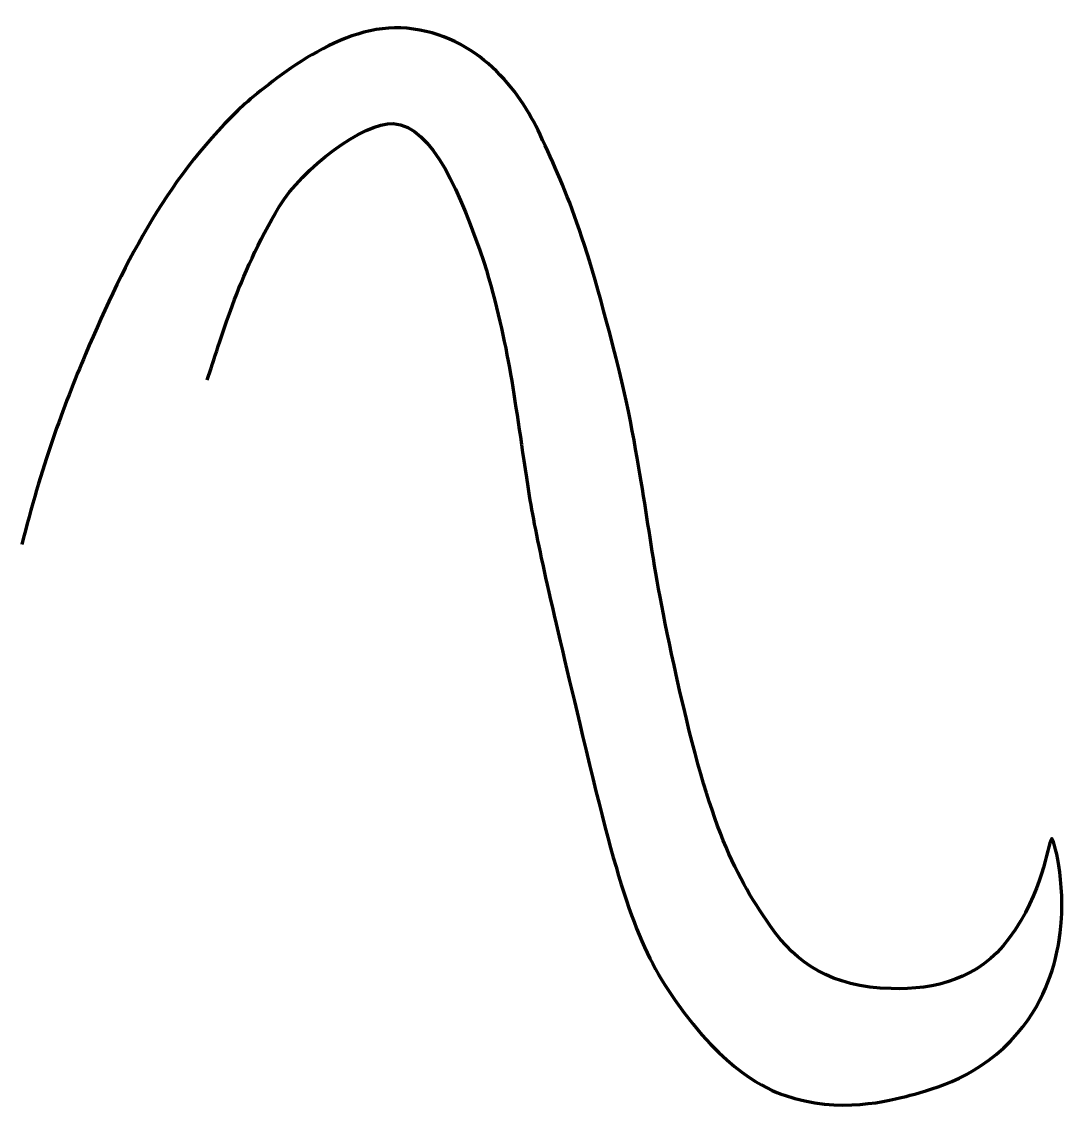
# Model space of a CAD drawing. Extents: x 1169 to 1862, y -1470 to -745.
import ezdxf

# ---------------------------------------------------------------- set-up
doc = ezdxf.new("R2010")
doc.units = 0
doc.header["$MEASUREMENT"] = 0
doc.layers.add('the_hair_thickening_growing_charm_path', color=7, linetype='Continuous', lineweight=0)

msp = doc.modelspace()

# ---------------------------------------------------------------- linework, layer by layer
at = {"layer": 'the_hair_thickening_growing_charm_path', "color": 7, "lineweight": 140}
msp.add_open_spline([(1291.87, -982.55), (1300.97, -956.7), (1311.33, -915.04), (1339.87, -867.56), (1354.77, -842.77), (1395.54, -811.52), (1415.3, -812.7), (1441.8, -814.28), (1459.76, -859.52), (1475.43, -904.48), (1492.84, -962.64), (1495.02, -993.37), (1505.49, -1059.56), (1510.39, -1090.47), (1520.54, -1133.27), (1540.84, -1218.86), (1566.14, -1325.57), (1577.13, -1358.06), (1602.02, -1393.98), (1634.96, -1441.51), (1663.31, -1453.31), (1674.81, -1457.27), (1711.15, -1469.79), (1744.41, -1460.93), (1758.15, -1457.27), (1773.96, -1453.06), (1804.95, -1444.81), (1829.36, -1416.13), (1849.03, -1393.03), (1854.25, -1368.65), (1856.79, -1356), (1862.2, -1320.46), (1854.48, -1290.2), (1852.04, -1287), (1848.35, -1292.37), (1846.79, -1321.93), (1823.56, -1353.31), (1803.65, -1380.21), (1774.48, -1387.34), (1745.49, -1386.54), (1705.56, -1385.43), (1682.79, -1369.91), (1665.32, -1344.92), (1639.74, -1308.34), (1624.04, -1275.16), (1601.49, -1171.91), (1583.85, -1091.14), (1585.41, -1073.67), (1569.85, -996.26), (1544.53, -890.11), (1531.34, -860.04), (1512.62, -819.82), (1498.98, -790.54), (1471.47, -754.02), (1424.26, -749.4), (1381, -745.18), (1335.5, -783.9), (1316.92, -799.51), (1266.81, -846.33), (1238.23, -902.13), (1211.17, -965.67), (1196.79, -999.41), (1181.41, -1041.74), (1168.97, -1092)], degree=3, knots=[0, 0, 0, 0, 1, 1, 1, 2, 2, 2, 3, 3, 3, 4, 4, 4, 5, 5, 5, 6, 6, 6, 7, 7, 7, 8, 8, 8, 9, 9, 9, 10, 10, 10, 11, 11, 11, 12, 12, 12, 13, 13, 13, 14, 14, 14, 15, 15, 15, 16, 16, 16, 17, 17, 17, 18, 18, 18, 19, 19, 19, 20, 20, 20, 21, 21, 21, 21], dxfattribs=at)

doc.saveas('drawing.dxf')
